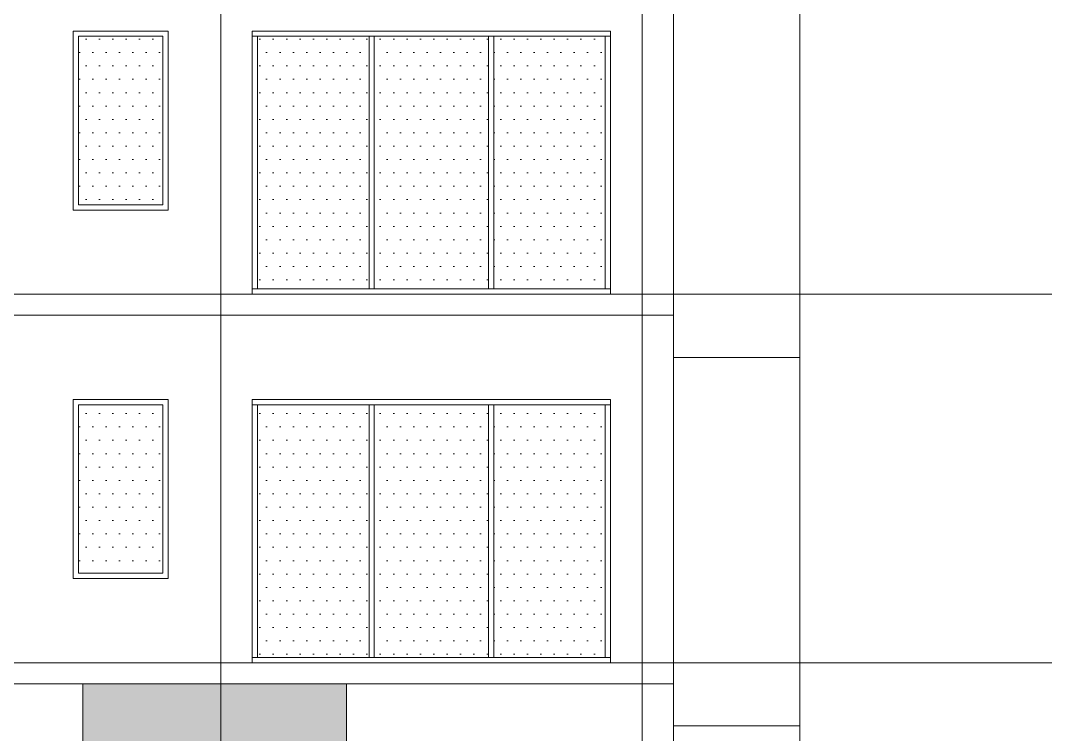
# Model space of a CAD drawing. Header units: millimetres. Extents: x 485872 to 486142, y -52344 to -52207.
# Drawn here: x 485939.71 to 485949.44, y -52331.56 to -52324.78 of the extents above; entities that cross this region are included whole.
import ezdxf

# ---------------------------------------------------------------- set-up
doc = ezdxf.new("R2010")
doc.units = ezdxf.units.MM
doc.header["$LTSCALE"] = 15
doc.linetypes.add('DASHDOTX2', pattern=[50.8, 25.4, -12.7, 0, -12.7])
doc.layers.add('G', color=8, linetype='Continuous')
pattern_1 = [(0, (485455.12795, -52290.53726), (0.0635, 0.127), [0, -0.127])]

msp = doc.modelspace()

# ---------------------------------------------------------------- hatches: boundary and pattern name
at = {"linetype": 'Continuous', "lineweight": 13}
h = msp.add_hatch(dxfattribs=at)
h.set_pattern_fill('DOTS', color=153, scale=0.08)
h.set_pattern_definition(pattern_1)
h.paths.add_polyline_path([(485940.2602, -52326.5266), (485940.2602, -52324.9266), (485941.0602, -52324.9266), (485941.0602, -52326.5266)])
h = msp.add_hatch(dxfattribs=at)
h.set_pattern_fill('DOTS', color=153, scale=0.08)
h.set_pattern_definition(pattern_1)
h.paths.add_polyline_path([(485945.2602, -52324.9266), (485944.2019, -52324.9266), (485944.2019, -52327.3266), (485945.2602, -52327.3266)])
h.paths.add_polyline_path([(485943.0186, -52324.9266), (485941.9602, -52324.9266), (485941.9602, -52327.3266), (485943.0186, -52327.3266)])
h.paths.add_polyline_path([(485944.1519, -52324.9266), (485943.0686, -52324.9266), (485943.0686, -52327.3266), (485944.1519, -52327.3266)])
h = msp.add_hatch(dxfattribs=at)
h.set_pattern_fill('DOTS', color=153, scale=0.08)
h.set_pattern_definition(pattern_1)
h.paths.add_polyline_path([(485940.2602, -52330.0266), (485940.2602, -52328.4266), (485941.0602, -52328.4266), (485941.0602, -52330.0266)])
h = msp.add_hatch(dxfattribs=at)
h.set_pattern_fill('DOTS', color=153, scale=0.08)
h.set_pattern_definition(pattern_1)
h.paths.add_polyline_path([(485945.2602, -52328.4266), (485944.2019, -52328.4266), (485944.2019, -52330.8266), (485945.2602, -52330.8266)])
h.paths.add_polyline_path([(485943.0186, -52328.4266), (485941.9602, -52328.4266), (485941.9602, -52330.8266), (485943.0186, -52330.8266)])
h.paths.add_polyline_path([(485944.1519, -52328.4266), (485943.0686, -52328.4266), (485943.0686, -52330.8266), (485944.1519, -52330.8266)])
h = msp.add_hatch(dxfattribs=at)
h.set_pattern_fill('ANGLE', color=143, scale=0.001)
h.set_pattern_definition([(0, (485541.3748006, -52290.93664), (0, 0.006985), [0.00508, -0.001905]), (90, (485541.3748006, -52290.93664), (-0.006985, 4e-19), [0.00508, -0.001905])])
h.paths.add_polyline_path([(485942.8052, -52332.7266), (485940.3002, -52332.7266), (485940.3002, -52331.0766), (485942.8052, -52331.0766)])
h.paths.add_polyline_path([(485942.8006, -52332.7266), (485945.3102, -52332.7266), (485945.3102, -52334.3766), (485942.8006, -52334.3766)])

# ---------------------------------------------------------------- linework, layer by layer
for p, q in [((485945.9102, -52295.8766), (485945.9102, -52331.0766)), ((485945.3102, -52324.8766), (485941.9102, -52324.8766)), ((485945.3102, -52324.9266), (485941.9102, -52324.9266)), ((485945.3102, -52327.3266), (485941.9102, -52327.3266)), ((485945.9102, -52330.8766), (485945.9102, -52327.5766)), ((485945.3102, -52328.3766), (485941.9102, -52328.3766)), ((485945.3102, -52328.4266), (485941.9102, -52328.4266)), ((485945.3102, -52330.8266), (485941.9102, -52330.8266)), ((485945.9102, -52334.3766), (485945.9102, -52331.0766))]:
    msp.add_line(p, q, dxfattribs=at)
at = {"color": 6, "linetype": 'DASHDOTX2', "lineweight": 13}
for p, q in [((485941.6102, -52306.3766), (485941.6102, -52331.0766)), ((485945.6102, -52306.3766), (485945.6102, -52331.0766)), ((485941.6102, -52330.8766), (485941.6102, -52342.3766)), ((485945.6102, -52330.8766), (485945.6102, -52342.3766))]:
    msp.add_line(p, q, dxfattribs=at)
at = {"linetype": 'Continuous', "lineweight": 13}
for points in [[(485945.9102, -52327.3766), (485945.9102, -52324.0766)], [(485941.9102, -52327.3766), (485941.9102, -52324.8766)], [(485945.3102, -52327.3766), (485945.3102, -52324.8766)], [(485941.9602, -52327.3266), (485941.9602, -52324.9266)], [(485943.0186, -52324.9266), (485943.0186, -52327.3266)], [(485943.0686, -52324.9266), (485943.0686, -52327.3266)], [(485944.1519, -52324.9266), (485944.1519, -52327.3266)], [(485944.2019, -52324.9266), (485944.2019, -52327.3266)], [(485945.2602, -52327.3266), (485945.2602, -52324.9266)], [(485945.9102, -52327.3766), (485933.3102, -52327.3766)], [(485946.7102, -52327.3766), (485945.9102, -52327.3766)], [(485951.9679, -52327.3766), (485947.1102, -52327.3766)], [(485933.3102, -52327.5766), (485945.9102, -52327.5766)], [(485945.9102, -52330.8766), (485945.9102, -52327.5766)], [(485941.9102, -52330.8766), (485941.9102, -52328.3766)], [(485945.3102, -52330.8766), (485945.3102, -52328.3766)], [(485941.9602, -52330.8266), (485941.9602, -52328.4266)], [(485943.0186, -52328.4266), (485943.0186, -52330.8266)], [(485943.0686, -52328.4266), (485943.0686, -52330.8266)], [(485944.1519, -52328.4266), (485944.1519, -52330.8266)], [(485944.2019, -52328.4266), (485944.2019, -52330.8266)], [(485945.2602, -52330.8266), (485945.2602, -52328.4266)], [(485945.9102, -52330.8766), (485933.3102, -52330.8766)], [(485946.7102, -52330.8766), (485945.9102, -52330.8766)], [(485951.9679, -52330.8766), (485947.1102, -52330.8766)], [(485951.9679, -52330.8766), (485947.1102, -52330.8766)], [(485933.3102, -52331.0766), (485945.9102, -52331.0766)]]:
    msp.add_lwpolyline(points, dxfattribs=at)
for points in [[(485941.1102, -52326.5766), (485940.2102, -52326.5766), (485940.2102, -52324.8766), (485941.1102, -52324.8766)], [(485941.0602, -52326.5266), (485940.2602, -52326.5266), (485940.2602, -52324.9266), (485941.0602, -52324.9266)], [(485941.1102, -52330.0766), (485940.2102, -52330.0766), (485940.2102, -52328.3766), (485941.1102, -52328.3766)], [(485941.0602, -52330.0266), (485940.2602, -52330.0266), (485940.2602, -52328.4266), (485941.0602, -52328.4266)]]:
    msp.add_lwpolyline(points, close=True, dxfattribs=at)
at = {"color": 143, "linetype": 'Continuous', "lineweight": 13}
msp.add_lwpolyline([(485942.8052, -52332.7266), (485940.3002, -52332.7266), (485940.3002, -52331.0766), (485942.8052, -52331.0766)], close=True, dxfattribs=at)
msp.add_lwpolyline([(485945.3102, -52331.0766), (485942.8006, -52331.0766)], dxfattribs=at)
at = {"layer": 'G', "lineweight": 0}
for p, q in [((485946.7102, -52327.3766), (485947.1102, -52327.3766)), ((485945.9102, -52327.9766), (485947.1102, -52327.9766)), ((485946.7102, -52330.8766), (485947.1102, -52330.8766)), ((485946.7102, -52330.8766), (485947.1102, -52330.8766)), ((485945.9102, -52331.4766), (485947.1102, -52331.4766))]:
    msp.add_line(p, q, dxfattribs=at)
for points in [[(485947.1102, -52306.3766), (485947.1102, -52330.8766)], [(485947.1102, -52330.8766), (485947.1102, -52339.2766)]]:
    msp.add_lwpolyline(points, dxfattribs=at)

doc.saveas('drawing.dxf')
